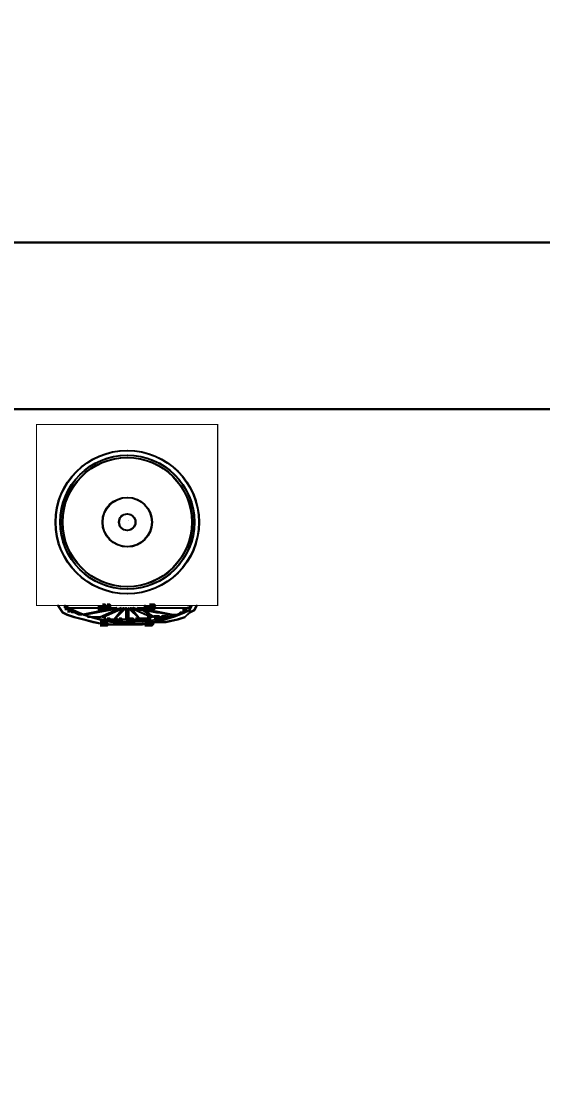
# Model space of a CAD drawing. Header units: millimetres. Extents: x -13407 to 95998, y -2719 to 109387.
# Drawn here: x 25929 to 26867, y 18319 to 20251 of the extents above; entities that cross this region are included whole.
import ezdxf
from ezdxf import colors
from ezdxf.entities.mleader import LeaderData, LeaderLine
from ezdxf.math import Vec2, Vec3

# ---------------------------------------------------------------- set-up
doc = ezdxf.new("R2010")
doc.units = ezdxf.units.MM
doc.linetypes.add('CENTER', pattern=[2, 1.25, -0.25, 0.25, -0.25])
for name, color, linetype, lineweight in [('АР_Оси', 193, 'Continuous', 9), ('АР_Отметки', 250, 'Continuous', 15), ('АР_Сущ Несущая стена', 202, 'Continuous', 30)]:
    doc.layers.add(name, color=color, linetype=linetype, lineweight=lineweight)
doc.layers.add('ТХ_обор_бытовое', color=14, linetype='Continuous')
doc.styles.add('ISOCPEUR', font='isocpeur.ttf', dxfattribs={"width": 0.7})

# ---------------------------------------------------------------- blocks, each defined once
blk = doc.blocks.new('_DotSmall')
at = {"color": 0, "linetype": 'ByBlock', "const_width": 0.5}
blk.add_lwpolyline([(-0.0625, 0, 1), (0.0625, 0, 1)], format="xyb", close=True, dxfattribs=at)
blk = doc.blocks.new('У300')
at = {"layer": 'ТХ_обор_бытовое', "transparency": 33554559}
for points in [[(-230550.5, 67413.5), (-230554.7, 67413.5), (-230554.7, 67409.3), (-230550.5, 67405.1), (-230546.2, 67409.3), (-230546.2, 67413.5)], [(-230550.5, 67413), (-230554.7, 67413), (-230554.7, 67408.8), (-230550.5, 67404.6), (-230546.3, 67408.8), (-230546.3, 67413)], [(-230546.2, 67417.8), (-230550.5, 67417.8), (-230550.5, 67413.5), (-230546.2, 67409.3), (-230542, 67413.5), (-230542, 67417.8)], [(-230546.3, 67417.3), (-230550.5, 67417.3), (-230550.5, 67413), (-230546.3, 67408.8), (-230542, 67413), (-230542, 67417.3)], [(-230575.9, 67354.3), (-230580.1, 67354.3), (-230580.1, 67350), (-230575.9, 67345.8), (-230571.6, 67350), (-230571.6, 67354.3)], [(-230575.9, 67354.3), (-230580.1, 67354.3), (-230580.1, 67350), (-230575.9, 67345.8), (-230571.6, 67350), (-230571.6, 67354.3)], [(-230575.9, 67354.3), (-230580.1, 67354.3), (-230580.1, 67350), (-230575.9, 67345.8), (-230571.6, 67350), (-230571.6, 67354.3)], [(-230575.9, 67354.3), (-230580.1, 67354.3), (-230580.1, 67350), (-230575.9, 67345.8), (-230571.6, 67350), (-230571.6, 67354.3)], [(-230575.9, 67354.3), (-230580.1, 67354.3), (-230580.1, 67350), (-230575.9, 67345.8), (-230571.6, 67350), (-230571.6, 67354.3)], [(-230575.9, 67354.3), (-230580.1, 67354.3), (-230580.1, 67350), (-230575.9, 67345.8), (-230571.6, 67350), (-230571.6, 67354.3)], [(-230575.9, 67353.8), (-230580.1, 67353.8), (-230580.1, 67349.5), (-230575.9, 67345.3), (-230571.7, 67349.5), (-230571.7, 67353.8)], [(-230575.9, 67353.8), (-230580.1, 67353.8), (-230580.1, 67349.5), (-230575.9, 67345.3), (-230571.7, 67349.5), (-230571.7, 67353.8)], [(-230575.9, 67353.8), (-230580.1, 67353.8), (-230580.1, 67349.5), (-230575.9, 67345.3), (-230571.7, 67349.5), (-230571.7, 67353.8)], [(-230575.9, 67353.8), (-230580.1, 67353.8), (-230580.1, 67349.5), (-230575.9, 67345.3), (-230571.7, 67349.5), (-230571.7, 67353.8)], [(-230575.9, 67353.8), (-230580.1, 67353.8), (-230580.1, 67349.5), (-230575.9, 67345.3), (-230571.7, 67349.5), (-230571.7, 67353.8)], [(-230575.9, 67353.8), (-230580.1, 67353.8), (-230580.1, 67349.5), (-230575.9, 67345.3), (-230571.7, 67349.5), (-230571.7, 67353.8)], [(-230575.9, 67350), (-230580.1, 67350), (-230580.1, 67345.8), (-230575.9, 67341.6), (-230571.6, 67345.8), (-230571.6, 67350)], [(-230575.9, 67350), (-230580.1, 67350), (-230580.1, 67345.8), (-230575.9, 67341.6), (-230571.6, 67345.8), (-230571.6, 67350)], [(-230575.9, 67350), (-230580.1, 67350), (-230580.1, 67345.8), (-230575.9, 67341.6), (-230571.6, 67345.8), (-230571.6, 67350)], [(-230575.9, 67350), (-230580.1, 67350), (-230580.1, 67345.8), (-230575.9, 67341.6), (-230571.6, 67345.8), (-230571.6, 67350)], [(-230575.9, 67350), (-230580.1, 67350), (-230580.1, 67345.8), (-230575.9, 67341.6), (-230571.6, 67345.8), (-230571.6, 67350)], [(-230575.9, 67350), (-230580.1, 67350), (-230580.1, 67345.8), (-230575.9, 67341.6), (-230571.6, 67345.8), (-230571.6, 67350)], [(-230575.9, 67350), (-230580.1, 67350), (-230580.1, 67345.8), (-230575.9, 67341.6), (-230571.6, 67345.8), (-230571.6, 67350)], [(-230575.9, 67350), (-230580.1, 67350), (-230580.1, 67345.8), (-230575.9, 67341.6), (-230571.6, 67345.8), (-230571.6, 67350)], [(-230575.9, 67350), (-230580.1, 67350), (-230580.1, 67345.8), (-230575.9, 67341.6), (-230571.6, 67345.8), (-230571.6, 67350)], [(-230575.9, 67350), (-230580.1, 67350), (-230580.1, 67345.8), (-230575.9, 67341.6), (-230571.6, 67345.8), (-230571.6, 67350)], [(-230575.9, 67350), (-230580.1, 67350), (-230580.1, 67345.8), (-230575.9, 67341.6), (-230571.6, 67345.8), (-230571.6, 67350)], [(-230575.9, 67350), (-230580.1, 67350), (-230580.1, 67345.8), (-230575.9, 67341.6), (-230571.6, 67345.8), (-230571.6, 67350)], [(-230575.9, 67350), (-230580.1, 67350), (-230580.1, 67345.8), (-230575.9, 67341.6), (-230571.6, 67345.8), (-230571.6, 67350)], [(-230575.9, 67349.5), (-230580.1, 67349.5), (-230580.1, 67345.3), (-230575.9, 67341.1), (-230571.7, 67345.3), (-230571.7, 67349.5)], [(-230575.9, 67349.5), (-230580.1, 67349.5), (-230580.1, 67345.3), (-230575.9, 67341.1), (-230571.7, 67345.3), (-230571.7, 67349.5)], [(-230575.9, 67349.5), (-230580.1, 67349.5), (-230580.1, 67345.3), (-230575.9, 67341.1), (-230571.7, 67345.3), (-230571.7, 67349.5)], [(-230575.9, 67349.5), (-230580.1, 67349.5), (-230580.1, 67345.3), (-230575.9, 67341.1), (-230571.7, 67345.3), (-230571.7, 67349.5)], [(-230575.9, 67349.5), (-230580.1, 67349.5), (-230580.1, 67345.3), (-230575.9, 67341.1), (-230571.7, 67345.3), (-230571.7, 67349.5)], [(-230575.9, 67349.5), (-230580.1, 67349.5), (-230580.1, 67345.3), (-230575.9, 67341.1), (-230571.7, 67345.3), (-230571.7, 67349.5)], [(-230575.9, 67349.5), (-230580.1, 67349.5), (-230580.1, 67345.3), (-230575.9, 67341.1), (-230571.7, 67345.3), (-230571.7, 67349.5)], [(-230575.9, 67349.5), (-230580.1, 67349.5), (-230580.1, 67345.3), (-230575.9, 67341.1), (-230571.7, 67345.3), (-230571.7, 67349.5)], [(-230575.9, 67349.5), (-230580.1, 67349.5), (-230580.1, 67345.3), (-230575.9, 67341.1), (-230571.7, 67345.3), (-230571.7, 67349.5)], [(-230575.9, 67349.5), (-230580.1, 67349.5), (-230580.1, 67345.3), (-230575.9, 67341.1), (-230571.7, 67345.3), (-230571.7, 67349.5)], [(-230575.9, 67349.5), (-230580.1, 67349.5), (-230580.1, 67345.3), (-230575.9, 67341.1), (-230571.7, 67345.3), (-230571.7, 67349.5)], [(-230575.9, 67349.5), (-230580.1, 67349.5), (-230580.1, 67345.3), (-230575.9, 67341.1), (-230571.7, 67345.3), (-230571.7, 67349.5)], [(-230575.9, 67349.5), (-230580.1, 67349.5), (-230580.1, 67345.3), (-230575.9, 67341.1), (-230571.7, 67345.3), (-230571.7, 67349.5)], [(-230575.9, 67345.8), (-230580.1, 67345.8), (-230580.1, 67341.6), (-230575.9, 67337.3), (-230571.6, 67341.6), (-230571.6, 67345.8)], [(-230575.9, 67345.3), (-230580.1, 67345.3), (-230580.1, 67341.1), (-230575.9, 67336.8), (-230571.7, 67341.1), (-230571.7, 67345.3)], [(-230571.6, 67354.3), (-230575.9, 67354.3), (-230575.9, 67350), (-230571.6, 67345.8), (-230567.4, 67350), (-230567.4, 67354.3)], [(-230571.6, 67354.3), (-230575.9, 67354.3), (-230575.9, 67350), (-230571.6, 67345.8), (-230567.4, 67350), (-230567.4, 67354.3)], [(-230571.6, 67354.3), (-230575.9, 67354.3), (-230575.9, 67350), (-230571.6, 67345.8), (-230567.4, 67350), (-230567.4, 67354.3)], [(-230571.6, 67354.3), (-230575.9, 67354.3), (-230575.9, 67350), (-230571.6, 67345.8), (-230567.4, 67350), (-230567.4, 67354.3)], [(-230571.6, 67354.3), (-230575.9, 67354.3), (-230575.9, 67350), (-230571.6, 67345.8), (-230567.4, 67350), (-230567.4, 67354.3)], [(-230571.7, 67353.8), (-230575.9, 67353.8), (-230575.9, 67349.5), (-230571.7, 67345.3), (-230567.4, 67349.5), (-230567.4, 67353.8)], [(-230571.7, 67353.8), (-230575.9, 67353.8), (-230575.9, 67349.5), (-230571.7, 67345.3), (-230567.4, 67349.5), (-230567.4, 67353.8)], [(-230571.7, 67353.8), (-230575.9, 67353.8), (-230575.9, 67349.5), (-230571.7, 67345.3), (-230567.4, 67349.5), (-230567.4, 67353.8)], [(-230571.7, 67353.8), (-230575.9, 67353.8), (-230575.9, 67349.5), (-230571.7, 67345.3), (-230567.4, 67349.5), (-230567.4, 67353.8)], [(-230571.7, 67353.8), (-230575.9, 67353.8), (-230575.9, 67349.5), (-230571.7, 67345.3), (-230567.4, 67349.5), (-230567.4, 67353.8)], [(-230571.6, 67350), (-230575.9, 67350), (-230575.9, 67345.8), (-230571.6, 67341.6), (-230567.4, 67345.8), (-230567.4, 67350)], [(-230571.6, 67350), (-230575.9, 67350), (-230575.9, 67345.8), (-230571.6, 67341.6), (-230567.4, 67345.8), (-230567.4, 67350)], [(-230571.6, 67350), (-230575.9, 67350), (-230575.9, 67345.8), (-230571.6, 67341.6), (-230567.4, 67345.8), (-230567.4, 67350)], [(-230571.6, 67350), (-230575.9, 67350), (-230575.9, 67345.8), (-230571.6, 67341.6), (-230567.4, 67345.8), (-230567.4, 67350)], [(-230571.6, 67350), (-230575.9, 67350), (-230575.9, 67345.8), (-230571.6, 67341.6), (-230567.4, 67345.8), (-230567.4, 67350)], [(-230571.6, 67350), (-230575.9, 67350), (-230575.9, 67345.8), (-230571.6, 67341.6), (-230567.4, 67345.8), (-230567.4, 67350)], [(-230571.6, 67350), (-230575.9, 67350), (-230575.9, 67345.8), (-230571.6, 67341.6), (-230567.4, 67345.8), (-230567.4, 67350)], [(-230571.6, 67350), (-230575.9, 67350), (-230575.9, 67345.8), (-230571.6, 67341.6), (-230567.4, 67345.8), (-230567.4, 67350)], [(-230571.7, 67349.5), (-230575.9, 67349.5), (-230575.9, 67345.3), (-230571.7, 67341.1), (-230567.4, 67345.3), (-230567.4, 67349.5)], [(-230571.7, 67349.5), (-230575.9, 67349.5), (-230575.9, 67345.3), (-230571.7, 67341.1), (-230567.4, 67345.3), (-230567.4, 67349.5)], [(-230571.7, 67349.5), (-230575.9, 67349.5), (-230575.9, 67345.3), (-230571.7, 67341.1), (-230567.4, 67345.3), (-230567.4, 67349.5)], [(-230571.7, 67349.5), (-230575.9, 67349.5), (-230575.9, 67345.3), (-230571.7, 67341.1), (-230567.4, 67345.3), (-230567.4, 67349.5)], [(-230571.7, 67349.5), (-230575.9, 67349.5), (-230575.9, 67345.3), (-230571.7, 67341.1), (-230567.4, 67345.3), (-230567.4, 67349.5)], [(-230571.7, 67349.5), (-230575.9, 67349.5), (-230575.9, 67345.3), (-230571.7, 67341.1), (-230567.4, 67345.3), (-230567.4, 67349.5)], [(-230571.7, 67349.5), (-230575.9, 67349.5), (-230575.9, 67345.3), (-230571.7, 67341.1), (-230567.4, 67345.3), (-230567.4, 67349.5)], [(-230571.7, 67349.5), (-230575.9, 67349.5), (-230575.9, 67345.3), (-230571.7, 67341.1), (-230567.4, 67345.3), (-230567.4, 67349.5)], [(-230546.2, 67358.5), (-230550.5, 67358.5), (-230550.5, 67354.3), (-230546.2, 67350), (-230542, 67354.3), (-230542, 67358.5)], [(-230546.2, 67358.5), (-230550.5, 67358.5), (-230550.5, 67354.3), (-230546.2, 67350), (-230542, 67354.3), (-230542, 67358.5)], [(-230546.3, 67358), (-230550.5, 67358), (-230550.5, 67353.8), (-230546.3, 67349.5), (-230542, 67353.8), (-230542, 67358)], [(-230546.3, 67358), (-230550.5, 67358), (-230550.5, 67353.8), (-230546.3, 67349.5), (-230542, 67353.8), (-230542, 67358)], [(-230546.2, 67354.3), (-230550.5, 67354.3), (-230550.5, 67350), (-230546.2, 67345.8), (-230542, 67350), (-230542, 67354.3)], [(-230546.2, 67354.3), (-230550.5, 67354.3), (-230550.5, 67350), (-230546.2, 67345.8), (-230542, 67350), (-230542, 67354.3)], [(-230546.2, 67354.3), (-230550.5, 67354.3), (-230550.5, 67350), (-230546.2, 67345.8), (-230542, 67350), (-230542, 67354.3)], [(-230546.3, 67353.8), (-230550.5, 67353.8), (-230550.5, 67349.5), (-230546.3, 67345.3), (-230542, 67349.5), (-230542, 67353.8)], [(-230546.3, 67353.8), (-230550.5, 67353.8), (-230550.5, 67349.5), (-230546.3, 67345.3), (-230542, 67349.5), (-230542, 67353.8)], [(-230546.3, 67353.8), (-230550.5, 67353.8), (-230550.5, 67349.5), (-230546.3, 67345.3), (-230542, 67349.5), (-230542, 67353.8)], [(-230546.2, 67350), (-230550.5, 67350), (-230550.5, 67345.8), (-230546.2, 67341.6), (-230542, 67345.8), (-230542, 67350)], [(-230546.3, 67349.5), (-230550.5, 67349.5), (-230550.5, 67345.3), (-230546.3, 67341.1), (-230542, 67345.3), (-230542, 67349.5)], [(-230546.2, 67345.8), (-230550.5, 67345.8), (-230550.5, 67341.6), (-230546.2, 67337.3), (-230542, 67341.6), (-230542, 67345.8)], [(-230546.2, 67345.8), (-230550.5, 67345.8), (-230550.5, 67341.6), (-230546.2, 67337.3), (-230542, 67341.6), (-230542, 67345.8)], [(-230546.2, 67345.8), (-230550.5, 67345.8), (-230550.5, 67341.6), (-230546.2, 67337.3), (-230542, 67341.6), (-230542, 67345.8)], [(-230546.2, 67345.8), (-230550.5, 67345.8), (-230550.5, 67341.6), (-230546.2, 67337.3), (-230542, 67341.6), (-230542, 67345.8)], [(-230546.3, 67345.3), (-230550.5, 67345.3), (-230550.5, 67341.1), (-230546.3, 67336.8), (-230542, 67341.1), (-230542, 67345.3)], [(-230546.3, 67345.3), (-230550.5, 67345.3), (-230550.5, 67341.1), (-230546.3, 67336.8), (-230542, 67341.1), (-230542, 67345.3)], [(-230546.3, 67345.3), (-230550.5, 67345.3), (-230550.5, 67341.1), (-230546.3, 67336.8), (-230542, 67341.1), (-230542, 67345.3)], [(-230546.3, 67345.3), (-230550.5, 67345.3), (-230550.5, 67341.1), (-230546.3, 67336.8), (-230542, 67341.1), (-230542, 67345.3)], [(-230542, 67349.5), (-230546.3, 67349.5), (-230546.3, 67345.3), (-230542, 67341.1), (-230537.8, 67345.3), (-230537.8, 67349.5)], [(-230542, 67350), (-230546.2, 67350), (-230546.2, 67345.8), (-230542, 67341.6), (-230537.8, 67345.8), (-230537.8, 67350)], [(-230567.4, 67341.1), (-230571.7, 67341.1), (-230571.7, 67336.8), (-230567.4, 67332.6), (-230563.2, 67336.8), (-230563.2, 67341.1)], [(-230567.4, 67328.4), (-230571.7, 67328.4), (-230571.7, 67324.1), (-230567.4, 67319.9), (-230563.2, 67324.1), (-230563.2, 67328.4)], [(-230567.4, 67341.6), (-230571.6, 67341.6), (-230571.6, 67337.3), (-230567.4, 67333.1), (-230563.2, 67337.3), (-230563.2, 67341.6)], [(-230567.4, 67328.9), (-230571.6, 67328.9), (-230571.6, 67324.6), (-230567.4, 67320.4), (-230563.2, 67324.6), (-230563.2, 67328.9)], [(-230542, 67341.1), (-230546.3, 67341.1), (-230546.3, 67336.8), (-230542, 67332.6), (-230537.8, 67336.8), (-230537.8, 67341.1)], [(-230542, 67341.1), (-230546.3, 67341.1), (-230546.3, 67336.8), (-230542, 67332.6), (-230537.8, 67336.8), (-230537.8, 67341.1)], [(-230542, 67341.6), (-230546.2, 67341.6), (-230546.2, 67337.3), (-230542, 67333.1), (-230537.8, 67337.3), (-230537.8, 67341.6)], [(-230542, 67341.6), (-230546.2, 67341.6), (-230546.2, 67337.3), (-230542, 67333.1), (-230537.8, 67337.3), (-230537.8, 67341.6)], [(-230567.4, 67319.9), (-230571.7, 67319.9), (-230571.7, 67315.7), (-230567.4, 67311.4), (-230563.2, 67315.7), (-230563.2, 67319.9)], [(-230567.4, 67307.2), (-230571.7, 67307.2), (-230571.7, 67303), (-230567.4, 67298.7), (-230563.2, 67303), (-230563.2, 67307.2)], [(-230567.4, 67320.4), (-230571.6, 67320.4), (-230571.6, 67316.2), (-230567.4, 67311.9), (-230563.2, 67316.2), (-230563.2, 67320.4)], [(-230567.4, 67307.7), (-230571.6, 67307.7), (-230571.6, 67303.5), (-230567.4, 67299.2), (-230563.2, 67303.5), (-230563.2, 67307.7)], [(-230567.4, 67303), (-230571.7, 67303), (-230571.7, 67298.7), (-230567.4, 67294.5), (-230563.2, 67298.7), (-230563.2, 67303)], [(-230567.4, 67303), (-230571.7, 67303), (-230571.7, 67298.7), (-230567.4, 67294.5), (-230563.2, 67298.7), (-230563.2, 67303)], [(-230567.4, 67298.7), (-230571.7, 67298.7), (-230571.7, 67294.5), (-230567.4, 67290.3), (-230563.2, 67294.5), (-230563.2, 67298.7)], [(-230567.4, 67298.7), (-230571.7, 67298.7), (-230571.7, 67294.5), (-230567.4, 67290.3), (-230563.2, 67294.5), (-230563.2, 67298.7)], [(-230567.4, 67298.7), (-230571.7, 67298.7), (-230571.7, 67294.5), (-230567.4, 67290.3), (-230563.2, 67294.5), (-230563.2, 67298.7)], [(-230567.4, 67298.7), (-230571.7, 67298.7), (-230571.7, 67294.5), (-230567.4, 67290.3), (-230563.2, 67294.5), (-230563.2, 67298.7)], [(-230567.4, 67290.3), (-230571.7, 67290.3), (-230571.7, 67286), (-230567.4, 67281.8), (-230563.2, 67286), (-230563.2, 67290.3)], [(-230567.4, 67303.5), (-230571.6, 67303.5), (-230571.6, 67299.2), (-230567.4, 67295), (-230563.2, 67299.2), (-230563.2, 67303.5)], [(-230567.4, 67303.5), (-230571.6, 67303.5), (-230571.6, 67299.2), (-230567.4, 67295), (-230563.2, 67299.2), (-230563.2, 67303.5)], [(-230567.4, 67299.2), (-230571.6, 67299.2), (-230571.6, 67295), (-230567.4, 67290.8), (-230563.2, 67295), (-230563.2, 67299.2)], [(-230567.4, 67299.2), (-230571.6, 67299.2), (-230571.6, 67295), (-230567.4, 67290.8), (-230563.2, 67295), (-230563.2, 67299.2)], [(-230567.4, 67299.2), (-230571.6, 67299.2), (-230571.6, 67295), (-230567.4, 67290.8), (-230563.2, 67295), (-230563.2, 67299.2)], [(-230567.4, 67299.2), (-230571.6, 67299.2), (-230571.6, 67295), (-230567.4, 67290.8), (-230563.2, 67295), (-230563.2, 67299.2)], [(-230567.4, 67290.8), (-230571.6, 67290.8), (-230571.6, 67286.5), (-230567.4, 67282.3), (-230563.2, 67286.5), (-230563.2, 67290.8)], [(-230575.9, 67273.8), (-230580.1, 67273.8), (-230580.1, 67269.6), (-230575.9, 67265.4), (-230571.6, 67269.6), (-230571.6, 67273.8)], [(-230575.9, 67273.8), (-230580.1, 67273.8), (-230580.1, 67269.6), (-230575.9, 67265.4), (-230571.6, 67269.6), (-230571.6, 67273.8)], [(-230575.9, 67273.3), (-230580.1, 67273.3), (-230580.1, 67269.1), (-230575.9, 67264.9), (-230571.7, 67269.1), (-230571.7, 67273.3)], [(-230575.9, 67273.3), (-230580.1, 67273.3), (-230580.1, 67269.1), (-230575.9, 67264.9), (-230571.7, 67269.1), (-230571.7, 67273.3)], [(-230575.9, 67269.6), (-230580.1, 67269.6), (-230580.1, 67265.4), (-230575.9, 67261.1), (-230571.6, 67265.4), (-230571.6, 67269.6)], [(-230575.9, 67269.6), (-230580.1, 67269.6), (-230580.1, 67265.4), (-230575.9, 67261.1), (-230571.6, 67265.4), (-230571.6, 67269.6)], [(-230575.9, 67269.6), (-230580.1, 67269.6), (-230580.1, 67265.4), (-230575.9, 67261.1), (-230571.6, 67265.4), (-230571.6, 67269.6)], [(-230575.9, 67269.6), (-230580.1, 67269.6), (-230580.1, 67265.4), (-230575.9, 67261.1), (-230571.6, 67265.4), (-230571.6, 67269.6)], [(-230575.9, 67269.6), (-230580.1, 67269.6), (-230580.1, 67265.4), (-230575.9, 67261.1), (-230571.6, 67265.4), (-230571.6, 67269.6)], [(-230575.9, 67269.6), (-230580.1, 67269.6), (-230580.1, 67265.4), (-230575.9, 67261.1), (-230571.6, 67265.4), (-230571.6, 67269.6)], [(-230575.9, 67269.6), (-230580.1, 67269.6), (-230580.1, 67265.4), (-230575.9, 67261.1), (-230571.6, 67265.4), (-230571.6, 67269.6)], [(-230575.9, 67269.6), (-230580.1, 67269.6), (-230580.1, 67265.4), (-230575.9, 67261.1), (-230571.6, 67265.4), (-230571.6, 67269.6)], [(-230575.9, 67269.6), (-230580.1, 67269.6), (-230580.1, 67265.4), (-230575.9, 67261.1), (-230571.6, 67265.4), (-230571.6, 67269.6)], [(-230575.9, 67269.1), (-230580.1, 67269.1), (-230580.1, 67264.9), (-230575.9, 67260.6), (-230571.7, 67264.9), (-230571.7, 67269.1)], [(-230575.9, 67269.1), (-230580.1, 67269.1), (-230580.1, 67264.9), (-230575.9, 67260.6), (-230571.7, 67264.9), (-230571.7, 67269.1)], [(-230575.9, 67269.1), (-230580.1, 67269.1), (-230580.1, 67264.9), (-230575.9, 67260.6), (-230571.7, 67264.9), (-230571.7, 67269.1)], [(-230575.9, 67269.1), (-230580.1, 67269.1), (-230580.1, 67264.9), (-230575.9, 67260.6), (-230571.7, 67264.9), (-230571.7, 67269.1)], [(-230575.9, 67269.1), (-230580.1, 67269.1), (-230580.1, 67264.9), (-230575.9, 67260.6), (-230571.7, 67264.9), (-230571.7, 67269.1)], [(-230575.9, 67269.1), (-230580.1, 67269.1), (-230580.1, 67264.9), (-230575.9, 67260.6), (-230571.7, 67264.9), (-230571.7, 67269.1)], [(-230575.9, 67269.1), (-230580.1, 67269.1), (-230580.1, 67264.9), (-230575.9, 67260.6), (-230571.7, 67264.9), (-230571.7, 67269.1)], [(-230575.9, 67269.1), (-230580.1, 67269.1), (-230580.1, 67264.9), (-230575.9, 67260.6), (-230571.7, 67264.9), (-230571.7, 67269.1)], [(-230575.9, 67269.1), (-230580.1, 67269.1), (-230580.1, 67264.9), (-230575.9, 67260.6), (-230571.7, 67264.9), (-230571.7, 67269.1)], [(-230571.6, 67269.6), (-230575.9, 67269.6), (-230575.9, 67265.4), (-230571.6, 67261.1), (-230567.4, 67265.4), (-230567.4, 67269.6)], [(-230571.6, 67269.6), (-230575.9, 67269.6), (-230575.9, 67265.4), (-230571.6, 67261.1), (-230567.4, 67265.4), (-230567.4, 67269.6)], [(-230571.6, 67269.6), (-230575.9, 67269.6), (-230575.9, 67265.4), (-230571.6, 67261.1), (-230567.4, 67265.4), (-230567.4, 67269.6)], [(-230571.6, 67269.6), (-230575.9, 67269.6), (-230575.9, 67265.4), (-230571.6, 67261.1), (-230567.4, 67265.4), (-230567.4, 67269.6)], [(-230571.6, 67269.6), (-230575.9, 67269.6), (-230575.9, 67265.4), (-230571.6, 67261.1), (-230567.4, 67265.4), (-230567.4, 67269.6)], [(-230571.6, 67269.6), (-230575.9, 67269.6), (-230575.9, 67265.4), (-230571.6, 67261.1), (-230567.4, 67265.4), (-230567.4, 67269.6)], [(-230571.6, 67269.6), (-230575.9, 67269.6), (-230575.9, 67265.4), (-230571.6, 67261.1), (-230567.4, 67265.4), (-230567.4, 67269.6)], [(-230571.6, 67269.6), (-230575.9, 67269.6), (-230575.9, 67265.4), (-230571.6, 67261.1), (-230567.4, 67265.4), (-230567.4, 67269.6)], [(-230571.6, 67269.6), (-230575.9, 67269.6), (-230575.9, 67265.4), (-230571.6, 67261.1), (-230567.4, 67265.4), (-230567.4, 67269.6)], [(-230571.7, 67269.1), (-230575.9, 67269.1), (-230575.9, 67264.9), (-230571.7, 67260.6), (-230567.4, 67264.9), (-230567.4, 67269.1)], [(-230571.7, 67269.1), (-230575.9, 67269.1), (-230575.9, 67264.9), (-230571.7, 67260.6), (-230567.4, 67264.9), (-230567.4, 67269.1)], [(-230571.7, 67269.1), (-230575.9, 67269.1), (-230575.9, 67264.9), (-230571.7, 67260.6), (-230567.4, 67264.9), (-230567.4, 67269.1)], [(-230571.7, 67269.1), (-230575.9, 67269.1), (-230575.9, 67264.9), (-230571.7, 67260.6), (-230567.4, 67264.9), (-230567.4, 67269.1)], [(-230571.7, 67269.1), (-230575.9, 67269.1), (-230575.9, 67264.9), (-230571.7, 67260.6), (-230567.4, 67264.9), (-230567.4, 67269.1)], [(-230571.7, 67269.1), (-230575.9, 67269.1), (-230575.9, 67264.9), (-230571.7, 67260.6), (-230567.4, 67264.9), (-230567.4, 67269.1)], [(-230571.7, 67269.1), (-230575.9, 67269.1), (-230575.9, 67264.9), (-230571.7, 67260.6), (-230567.4, 67264.9), (-230567.4, 67269.1)], [(-230571.7, 67269.1), (-230575.9, 67269.1), (-230575.9, 67264.9), (-230571.7, 67260.6), (-230567.4, 67264.9), (-230567.4, 67269.1)], [(-230571.7, 67269.1), (-230575.9, 67269.1), (-230575.9, 67264.9), (-230571.7, 67260.6), (-230567.4, 67264.9), (-230567.4, 67269.1)], [(-230567.4, 67281.8), (-230571.7, 67281.8), (-230571.7, 67277.6), (-230567.4, 67273.3), (-230563.2, 67277.6), (-230563.2, 67281.8)], [(-230567.4, 67281.8), (-230571.7, 67281.8), (-230571.7, 67277.6), (-230567.4, 67273.3), (-230563.2, 67277.6), (-230563.2, 67281.8)], [(-230567.4, 67277.6), (-230571.7, 67277.6), (-230571.7, 67273.3), (-230567.4, 67269.1), (-230563.2, 67273.3), (-230563.2, 67277.6)], [(-230567.4, 67273.3), (-230571.7, 67273.3), (-230571.7, 67269.1), (-230567.4, 67264.9), (-230563.2, 67269.1), (-230563.2, 67273.3)], [(-230567.4, 67282.3), (-230571.6, 67282.3), (-230571.6, 67278.1), (-230567.4, 67273.8), (-230563.2, 67278.1), (-230563.2, 67282.3)], [(-230567.4, 67282.3), (-230571.6, 67282.3), (-230571.6, 67278.1), (-230567.4, 67273.8), (-230563.2, 67278.1), (-230563.2, 67282.3)], [(-230567.4, 67278.1), (-230571.6, 67278.1), (-230571.6, 67273.8), (-230567.4, 67269.6), (-230563.2, 67273.8), (-230563.2, 67278.1)], [(-230567.4, 67273.8), (-230571.6, 67273.8), (-230571.6, 67269.6), (-230567.4, 67265.4), (-230563.2, 67269.6), (-230563.2, 67273.8)], [(-230563.2, 67269.6), (-230567.4, 67269.6), (-230567.4, 67265.4), (-230563.2, 67261.1), (-230558.9, 67265.4), (-230558.9, 67269.6)], [(-230563.2, 67269.1), (-230567.4, 67269.1), (-230567.4, 67264.9), (-230563.2, 67260.6), (-230559, 67264.9), (-230559, 67269.1)], [(-230550.5, 67269.6), (-230554.7, 67269.6), (-230554.7, 67265.4), (-230550.5, 67261.1), (-230546.2, 67265.4), (-230546.2, 67269.6)], [(-230550.5, 67269.6), (-230554.7, 67269.6), (-230554.7, 67265.4), (-230550.5, 67261.1), (-230546.2, 67265.4), (-230546.2, 67269.6)], [(-230550.5, 67269.1), (-230554.7, 67269.1), (-230554.7, 67264.9), (-230550.5, 67260.6), (-230546.3, 67264.9), (-230546.3, 67269.1)], [(-230550.5, 67269.1), (-230554.7, 67269.1), (-230554.7, 67264.9), (-230550.5, 67260.6), (-230546.3, 67264.9), (-230546.3, 67269.1)], [(-230546.2, 67273.8), (-230550.5, 67273.8), (-230550.5, 67269.6), (-230546.2, 67265.4), (-230542, 67269.6), (-230542, 67273.8)], [(-230546.2, 67273.8), (-230550.5, 67273.8), (-230550.5, 67269.6), (-230546.2, 67265.4), (-230542, 67269.6), (-230542, 67273.8)], [(-230546.2, 67273.8), (-230550.5, 67273.8), (-230550.5, 67269.6), (-230546.2, 67265.4), (-230542, 67269.6), (-230542, 67273.8)], [(-230546.2, 67273.8), (-230550.5, 67273.8), (-230550.5, 67269.6), (-230546.2, 67265.4), (-230542, 67269.6), (-230542, 67273.8)], [(-230546.3, 67273.3), (-230550.5, 67273.3), (-230550.5, 67269.1), (-230546.3, 67264.9), (-230542, 67269.1), (-230542, 67273.3)], [(-230546.3, 67273.3), (-230550.5, 67273.3), (-230550.5, 67269.1), (-230546.3, 67264.9), (-230542, 67269.1), (-230542, 67273.3)], [(-230546.3, 67273.3), (-230550.5, 67273.3), (-230550.5, 67269.1), (-230546.3, 67264.9), (-230542, 67269.1), (-230542, 67273.3)], [(-230546.3, 67273.3), (-230550.5, 67273.3), (-230550.5, 67269.1), (-230546.3, 67264.9), (-230542, 67269.1), (-230542, 67273.3)], [(-230546.2, 67269.6), (-230550.5, 67269.6), (-230550.5, 67265.4), (-230546.2, 67261.1), (-230542, 67265.4), (-230542, 67269.6)], [(-230546.2, 67269.6), (-230550.5, 67269.6), (-230550.5, 67265.4), (-230546.2, 67261.1), (-230542, 67265.4), (-230542, 67269.6)], [(-230546.3, 67269.1), (-230550.5, 67269.1), (-230550.5, 67264.9), (-230546.3, 67260.6), (-230542, 67264.9), (-230542, 67269.1)], [(-230546.3, 67269.1), (-230550.5, 67269.1), (-230550.5, 67264.9), (-230546.3, 67260.6), (-230542, 67264.9), (-230542, 67269.1)], [(-230575.9, 67265.4), (-230580.1, 67265.4), (-230580.1, 67261.1), (-230575.9, 67256.9), (-230571.6, 67261.1), (-230571.6, 67265.4)], [(-230575.9, 67265.4), (-230580.1, 67265.4), (-230580.1, 67261.1), (-230575.9, 67256.9), (-230571.6, 67261.1), (-230571.6, 67265.4)], [(-230575.9, 67265.4), (-230580.1, 67265.4), (-230580.1, 67261.1), (-230575.9, 67256.9), (-230571.6, 67261.1), (-230571.6, 67265.4)], [(-230575.9, 67265.4), (-230580.1, 67265.4), (-230580.1, 67261.1), (-230575.9, 67256.9), (-230571.6, 67261.1), (-230571.6, 67265.4)], [(-230575.9, 67265.4), (-230580.1, 67265.4), (-230580.1, 67261.1), (-230575.9, 67256.9), (-230571.6, 67261.1), (-230571.6, 67265.4)], [(-230575.9, 67264.9), (-230580.1, 67264.9), (-230580.1, 67260.6), (-230575.9, 67256.4), (-230571.7, 67260.6), (-230571.7, 67264.9)], [(-230575.9, 67264.9), (-230580.1, 67264.9), (-230580.1, 67260.6), (-230575.9, 67256.4), (-230571.7, 67260.6), (-230571.7, 67264.9)], [(-230575.9, 67264.9), (-230580.1, 67264.9), (-230580.1, 67260.6), (-230575.9, 67256.4), (-230571.7, 67260.6), (-230571.7, 67264.9)], [(-230575.9, 67264.9), (-230580.1, 67264.9), (-230580.1, 67260.6), (-230575.9, 67256.4), (-230571.7, 67260.6), (-230571.7, 67264.9)], [(-230575.9, 67264.9), (-230580.1, 67264.9), (-230580.1, 67260.6), (-230575.9, 67256.4), (-230571.7, 67260.6), (-230571.7, 67264.9)], [(-230571.6, 67265.4), (-230575.9, 67265.4), (-230575.9, 67261.1), (-230571.6, 67256.9), (-230567.4, 67261.1), (-230567.4, 67265.4)], [(-230571.6, 67265.4), (-230575.9, 67265.4), (-230575.9, 67261.1), (-230571.6, 67256.9), (-230567.4, 67261.1), (-230567.4, 67265.4)], [(-230571.6, 67265.4), (-230575.9, 67265.4), (-230575.9, 67261.1), (-230571.6, 67256.9), (-230567.4, 67261.1), (-230567.4, 67265.4)], [(-230571.7, 67264.9), (-230575.9, 67264.9), (-230575.9, 67260.6), (-230571.7, 67256.4), (-230567.4, 67260.6), (-230567.4, 67264.9)], [(-230571.7, 67264.9), (-230575.9, 67264.9), (-230575.9, 67260.6), (-230571.7, 67256.4), (-230567.4, 67260.6), (-230567.4, 67264.9)], [(-230571.7, 67264.9), (-230575.9, 67264.9), (-230575.9, 67260.6), (-230571.7, 67256.4), (-230567.4, 67260.6), (-230567.4, 67264.9)], [(-230563.2, 67256.9), (-230567.4, 67256.9), (-230567.4, 67252.7), (-230563.2, 67248.4), (-230558.9, 67252.7), (-230558.9, 67256.9)], [(-230563.2, 67256.4), (-230567.4, 67256.4), (-230567.4, 67252.2), (-230563.2, 67247.9), (-230559, 67252.2), (-230559, 67256.4)], [(-230563.2, 67252.7), (-230567.4, 67252.7), (-230567.4, 67248.4), (-230563.2, 67244.2), (-230558.9, 67248.4), (-230558.9, 67252.7)], [(-230563.2, 67252.2), (-230567.4, 67252.2), (-230567.4, 67247.9), (-230563.2, 67243.7), (-230559, 67247.9), (-230559, 67252.2)], [(-230546.2, 67265.4), (-230550.5, 67265.4), (-230550.5, 67261.1), (-230546.2, 67256.9), (-230542, 67261.1), (-230542, 67265.4)], [(-230546.2, 67265.4), (-230550.5, 67265.4), (-230550.5, 67261.1), (-230546.2, 67256.9), (-230542, 67261.1), (-230542, 67265.4)], [(-230546.3, 67264.9), (-230550.5, 67264.9), (-230550.5, 67260.6), (-230546.3, 67256.4), (-230542, 67260.6), (-230542, 67264.9)], [(-230546.3, 67264.9), (-230550.5, 67264.9), (-230550.5, 67260.6), (-230546.3, 67256.4), (-230542, 67260.6), (-230542, 67264.9)], [(-230546.2, 67261.1), (-230550.5, 67261.1), (-230550.5, 67256.9), (-230546.2, 67252.7), (-230542, 67256.9), (-230542, 67261.1)], [(-230546.2, 67261.1), (-230550.5, 67261.1), (-230550.5, 67256.9), (-230546.2, 67252.7), (-230542, 67256.9), (-230542, 67261.1)], [(-230546.3, 67260.6), (-230550.5, 67260.6), (-230550.5, 67256.4), (-230546.3, 67252.2), (-230542, 67256.4), (-230542, 67260.6)], [(-230546.3, 67260.6), (-230550.5, 67260.6), (-230550.5, 67256.4), (-230546.3, 67252.2), (-230542, 67256.4), (-230542, 67260.6)], [(-230542, 67264.9), (-230546.3, 67264.9), (-230546.3, 67260.6), (-230542, 67256.4), (-230537.8, 67260.6), (-230537.8, 67264.9)], [(-230542, 67260.6), (-230546.3, 67260.6), (-230546.3, 67256.4), (-230542, 67252.2), (-230537.8, 67256.4), (-230537.8, 67260.6)], [(-230542, 67260.6), (-230546.3, 67260.6), (-230546.3, 67256.4), (-230542, 67252.2), (-230537.8, 67256.4), (-230537.8, 67260.6)], [(-230542, 67265.4), (-230546.2, 67265.4), (-230546.2, 67261.1), (-230542, 67256.9), (-230537.8, 67261.1), (-230537.8, 67265.4)], [(-230542, 67261.1), (-230546.2, 67261.1), (-230546.2, 67256.9), (-230542, 67252.7), (-230537.8, 67256.9), (-230537.8, 67261.1)], [(-230542, 67261.1), (-230546.2, 67261.1), (-230546.2, 67256.9), (-230542, 67252.7), (-230537.8, 67256.9), (-230537.8, 67261.1)], [(-230563.2, 67244.2), (-230567.4, 67244.2), (-230567.4, 67240), (-230563.2, 67235.7), (-230558.9, 67240), (-230558.9, 67244.2)], [(-230563.2, 67243.7), (-230567.4, 67243.7), (-230567.4, 67239.5), (-230563.2, 67235.2), (-230559, 67239.5), (-230559, 67243.7)], [(-230563.2, 67240), (-230567.4, 67240), (-230567.4, 67235.7), (-230563.2, 67231.5), (-230558.9, 67235.7), (-230558.9, 67240)], [(-230563.2, 67239.5), (-230567.4, 67239.5), (-230567.4, 67235.2), (-230563.2, 67231), (-230559, 67235.2), (-230559, 67239.5)], [(-230550.5, 67206.1), (-230554.7, 67206.1), (-230554.7, 67201.9), (-230550.5, 67197.6), (-230546.2, 67201.9), (-230546.2, 67206.1)], [(-230550.5, 67205.6), (-230554.7, 67205.6), (-230554.7, 67201.4), (-230550.5, 67197.1), (-230546.3, 67201.4), (-230546.3, 67205.6)]]:
    blk.add_hatch(color=256, dxfattribs=at).paths.add_polyline_path(points)
at = {"layer": 'ТХ_обор_бытовое', "const_width": 2}
blk.add_lwpolyline([(-230216, 67468.6), (-230216, 67142.6), (-230542, 67142.6), (-230542, 67468.6)], close=True, dxfattribs=at)
at = {"layer": 'ТХ_обор_бытовое'}
for points in [[(-230550.5, 67184.9), (-230554.7, 67193.4), (-230563.2, 67201.9), (-230567.4, 67214.6), (-230571.6, 67235.7), (-230571.6, 67252.7), (-230575.9, 67278.1), (-230575.9, 67299.2), (-230575.9, 67324.6), (-230575.9, 67345.8), (-230571.6, 67367), (-230567.4, 67383.9), (-230563.2, 67400.8), (-230558.9, 67413.5), (-230554.7, 67422), (-230542, 67430.5), (-230554.7, 67422), (-230558.9, 67413.5), (-230563.2, 67400.8), (-230567.4, 67383.9), (-230571.6, 67367), (-230575.9, 67345.8), (-230575.9, 67324.6), (-230575.9, 67299.2), (-230575.9, 67278.1), (-230571.6, 67252.7), (-230571.6, 67235.7), (-230567.4, 67214.6), (-230563.2, 67201.9), (-230554.7, 67193.4), (-230550.5, 67184.9), (-230542, 67180.7), (-230550.5, 67184.9), (-230554.7, 67193.4), (-230563.2, 67201.9), (-230567.4, 67214.6), (-230571.6, 67235.7), (-230571.6, 67252.7), (-230575.9, 67278.1), (-230575.9, 67299.2), (-230575.9, 67324.6), (-230575.9, 67345.8), (-230571.6, 67367), (-230567.4, 67383.9), (-230563.2, 67400.8), (-230558.9, 67413.5), (-230554.7, 67422), (-230542, 67430.5)], [(-230571.6, 67367), (-230575.9, 67345.8), (-230575.9, 67324.6), (-230575.9, 67299.2), (-230575.9, 67278.1)], [(-230575.9, 67350), (-230575.9, 67345.8), (-230575.9, 67350), (-230571.6, 67350), (-230571.6, 67345.8), (-230575.9, 67345.8)], [(-230542, 67354.3), (-230546.2, 67354.3), (-230546.2, 67350), (-230550.5, 67350), (-230550.5, 67345.8), (-230546.2, 67345.8), (-230546.2, 67341.6), (-230542, 67337.3), (-230546.2, 67341.6), (-230546.2, 67345.8), (-230550.5, 67345.8), (-230550.5, 67350), (-230546.2, 67350), (-230546.2, 67354.3)], [(-230542, 67350), (-230546.2, 67350), (-230546.2, 67345.8), (-230542, 67345.8)], [(-230567.4, 67278.1), (-230571.6, 67299.2)], [(-230389.6, 67303.5), (-230389.6, 67303.5)], [(-230542, 67265.4), (-230546.2, 67265.4), (-230546.2, 67261.1), (-230542, 67261.1)], [(-230542, 67193.4), (-230546.2, 67193.4), (-230550.5, 67193.4), (-230542, 67189.2)], [(-230542, 67180.7), (-230550.5, 67184.9), (-230542, 67180.7)]]:
    blk.add_lwpolyline(points, dxfattribs=at)
at = {"layer": 'ТХ_обор_бытовое', "elevation": -0.6}
for points in [[(-230550.5, 67184.4), (-230554.7, 67192.9), (-230563.2, 67201.4), (-230567.4, 67214.1), (-230571.7, 67235.2), (-230571.7, 67252.2), (-230575.9, 67277.6), (-230575.9, 67298.7), (-230575.9, 67324.1), (-230575.9, 67345.3), (-230571.7, 67366.5), (-230567.4, 67383.4), (-230563.2, 67400.3), (-230559, 67413), (-230554.7, 67421.5), (-230542, 67430), (-230554.7, 67421.5), (-230559, 67413), (-230563.2, 67400.3), (-230567.4, 67383.4), (-230571.7, 67366.5), (-230575.9, 67345.3), (-230575.9, 67324.1), (-230575.9, 67298.7), (-230575.9, 67277.6), (-230571.7, 67252.2), (-230571.7, 67235.2), (-230567.4, 67214.1), (-230563.2, 67201.4), (-230554.7, 67192.9), (-230550.5, 67184.4), (-230542, 67180.2), (-230550.5, 67184.4), (-230554.7, 67192.9), (-230563.2, 67201.4), (-230567.4, 67214.1), (-230571.7, 67235.2), (-230571.7, 67252.2), (-230575.9, 67277.6), (-230575.9, 67298.7), (-230575.9, 67324.1), (-230575.9, 67345.3), (-230571.7, 67366.5), (-230567.4, 67383.4), (-230563.2, 67400.3), (-230559, 67413), (-230554.7, 67421.5), (-230542, 67430)], [(-230571.7, 67366.5), (-230575.9, 67345.3), (-230575.9, 67324.1), (-230575.9, 67298.7), (-230575.9, 67277.6)], [(-230575.9, 67349.5), (-230575.9, 67345.3), (-230575.9, 67349.5), (-230571.7, 67349.5), (-230571.7, 67345.3), (-230575.9, 67345.3)], [(-230542, 67353.8), (-230546.3, 67353.8), (-230546.3, 67349.5), (-230550.5, 67349.5), (-230550.5, 67345.3), (-230546.3, 67345.3), (-230546.3, 67341.1), (-230542, 67336.8), (-230546.3, 67341.1), (-230546.3, 67345.3), (-230550.5, 67345.3), (-230550.5, 67349.5), (-230546.3, 67349.5), (-230546.3, 67353.8)], [(-230542, 67349.5), (-230546.3, 67349.5), (-230546.3, 67345.3), (-230542, 67345.3)], [(-230567.4, 67277.6), (-230571.7, 67298.7)], [(-230389.6, 67303), (-230389.6, 67303)], [(-230542, 67264.9), (-230546.3, 67264.9), (-230546.3, 67260.6), (-230542, 67260.6)], [(-230542, 67192.9), (-230546.3, 67192.9), (-230550.5, 67192.9), (-230542, 67188.7)], [(-230542, 67180.2), (-230550.5, 67184.4), (-230542, 67180.2)]]:
    blk.add_lwpolyline(points, dxfattribs=at)
at = {"layer": 'ТХ_обор_бытовое'}
blk.add_lwpolyline([(-230546.2, 67417.8), (-230542, 67417.8, 0.248454), (-230550.5, 67193.4, -0.207133)], format="xyb", close=True, dxfattribs=at)
at = {"layer": 'ТХ_обор_бытовое', "elevation": -0.6}
blk.add_lwpolyline([(-230546.3, 67417.3), (-230542, 67417.3, 0.248454), (-230550.5, 67192.9, -0.207133)], format="xyb", close=True, dxfattribs=at)
for points in [[(-230546.3, 67324.1), (-230559, 67387.6), (-230559, 67391.9), (-230554.7, 67400.3), (-230554.7, 67404.6), (-230550.5, 67408.8), (-230546.3, 67413)], [(-230546.3, 67315.7), (-230563.2, 67353.8), (-230563.2, 67358), (-230563.2, 67362.2), (-230563.2, 67366.5), (-230563.2, 67370.7), (-230563.2, 67374.9), (-230559, 67379.2), (-230559, 67383.4)], [(-230567.4, 67328.4), (-230567.4, 67332.6), (-230567.4, 67336.8), (-230567.4, 67341.1), (-230567.4, 67345.3), (-230563.2, 67345.3), (-230563.2, 67349.5), (-230546.3, 67311.4)], [(-230567.4, 67307.2), (-230567.4, 67311.4), (-230567.4, 67315.7), (-230567.4, 67319.9), (-230567.4, 67324.1), (-230567.4, 67328.4), (-230546.3, 67307.2)], [(-230546.3, 67303), (-230567.4, 67303), (-230567.4, 67298.7), (-230567.4, 67294.5), (-230567.4, 67290.3), (-230567.4, 67286), (-230567.4, 67281.8)], [(-230567.4, 67269.1), (-230567.4, 67273.3), (-230567.4, 67277.6), (-230567.4, 67281.8), (-230546.3, 67298.7), (-230563.2, 67260.6), (-230563.2, 67264.9), (-230567.4, 67264.9)], [(-230563.2, 67256.4), (-230550.5, 67277.6), (-230550.5, 67281.8), (-230546.3, 67294.5), (-230554.7, 67252.2), (-230554.7, 67247.9), (-230559, 67226.8), (-230559, 67231), (-230563.2, 67235.2), (-230563.2, 67239.5), (-230563.2, 67243.7), (-230563.2, 67247.9), (-230563.2, 67252.2)], [(-230571.7, 67264.9), (-230571.7, 67269.1), (-230575.9, 67269.1), (-230575.9, 67264.9), (-230575.9, 67260.6), (-230571.7, 67260.6)], [(-230546.3, 67192.9), (-230546.3, 67197.1), (-230550.5, 67201.4), (-230554.7, 67205.6), (-230554.7, 67209.8), (-230559, 67214.1), (-230559, 67218.3), (-230559, 67222.5), (-230546.3, 67286)], [(-230542, 67256.4), (-230546.3, 67256.4), (-230546.3, 67260.6), (-230550.5, 67264.9), (-230546.3, 67269.1), (-230546.3, 67273.3), (-230542, 67273.3), (-230546.3, 67273.3), (-230546.3, 67269.1), (-230550.5, 67264.9), (-230546.3, 67260.6), (-230546.3, 67256.4)]]:
    blk.add_lwpolyline(points, close=True, dxfattribs=at)
at = {"layer": 'ТХ_обор_бытовое'}
for points in [[(-230546.2, 67324.6), (-230558.9, 67388.1), (-230558.9, 67392.4), (-230554.7, 67400.8), (-230554.7, 67405.1), (-230550.5, 67409.3), (-230546.2, 67413.5)], [(-230546.2, 67316.2), (-230563.2, 67354.3), (-230563.2, 67358.5), (-230563.2, 67362.7), (-230563.2, 67367), (-230563.2, 67371.2), (-230563.2, 67375.4), (-230558.9, 67379.7), (-230558.9, 67383.9)], [(-230567.4, 67328.9), (-230567.4, 67333.1), (-230567.4, 67337.3), (-230567.4, 67341.6), (-230567.4, 67345.8), (-230563.2, 67345.8), (-230563.2, 67350), (-230546.2, 67311.9)], [(-230567.4, 67307.7), (-230567.4, 67311.9), (-230567.4, 67316.2), (-230567.4, 67320.4), (-230567.4, 67324.6), (-230567.4, 67328.9), (-230546.2, 67307.7)], [(-230546.2, 67303.5), (-230567.4, 67303.5), (-230567.4, 67299.2), (-230567.4, 67295), (-230567.4, 67290.8), (-230567.4, 67286.5), (-230567.4, 67282.3)], [(-230567.4, 67269.6), (-230567.4, 67273.8), (-230567.4, 67278.1), (-230567.4, 67282.3), (-230546.2, 67299.2), (-230563.2, 67261.1), (-230563.2, 67265.4), (-230567.4, 67265.4)], [(-230563.2, 67256.9), (-230550.5, 67278.1), (-230550.5, 67282.3), (-230546.2, 67295), (-230554.7, 67252.7), (-230554.7, 67248.4), (-230558.9, 67227.3), (-230558.9, 67231.5), (-230563.2, 67235.7), (-230563.2, 67240), (-230563.2, 67244.2), (-230563.2, 67248.4), (-230563.2, 67252.7)], [(-230571.6, 67265.4), (-230571.6, 67269.6), (-230575.9, 67269.6), (-230575.9, 67265.4), (-230575.9, 67261.1), (-230571.6, 67261.1)], [(-230546.2, 67193.4), (-230546.2, 67197.6), (-230550.5, 67201.9), (-230554.7, 67206.1), (-230554.7, 67210.3), (-230558.9, 67214.6), (-230558.9, 67218.8), (-230558.9, 67223), (-230546.2, 67286.5)], [(-230542, 67256.9), (-230546.2, 67256.9), (-230546.2, 67261.1), (-230550.5, 67265.4), (-230546.2, 67269.6), (-230546.2, 67273.8), (-230542, 67273.8), (-230546.2, 67273.8), (-230546.2, 67269.6), (-230550.5, 67265.4), (-230546.2, 67261.1), (-230546.2, 67256.9)]]:
    blk.add_lwpolyline(points, close=True, dxfattribs=at)
for centre, radius in [((-230391.8, 67305.1, -0.6), 129.1), ((-230391.8, 67305.1, -0.6), 129.1), ((-230391.7, 67305.6), 129.1), ((-230391.7, 67305.6), 129.1), ((-230391.7, 67305.6), 120.7), ((-230391.8, 67305.1, -0.6), 120.7), ((-230391.8, 67305.1, -0.6), 116.4), ((-230391.7, 67305.6), 116.4), ((-230391.7, 67305.6), 44.5), ((-230391.8, 67305.1, -0.6), 44.5), ((-230391.8, 67305.1, -0.6), 14.8), ((-230391.7, 67305.6), 14.8)]:
    blk.add_circle(centre, radius, dxfattribs=at)

msp = doc.modelspace()

# ---------------------------------------------------------------- linework, layer by layer
at = {"layer": 'АР_Оси', "linetype": 'CENTER', "ltscale": 1000}
msp.add_line((-12563.8, 19852.2), (71033.4, 19852.2), dxfattribs=at)
at = {"layer": 'АР_Сущ Несущая стена', "ltscale": 100}
for p, q in [((17165, 19852.2), (28120, 19852.2)), ((21120, 19552.2), (28120, 19552.2))]:
    msp.add_line(p, q, dxfattribs=at)

# ---------------------------------------------------------------- block references
at = {"layer": 'ТХ_обор_бытовое', "rotation": 90}
msp.add_blockref('У300', (93424.8, 249740.4), dxfattribs=at)

# ---------------------------------------------------------------- leaders
at = {"layer": 'АР_Отметки'}
ml = msp.add_multileader_mtext('Standard', dxfattribs=at)
ml.set_content('+4,200', color=256, style='ISOCPEUR')
ml.set_leader_properties(color=256, linetype='Continuous', lineweight=-1)
ml.set_arrow_properties(name='DOTSMALL')
ml.build(insert=Vec2(0, 0))
ml.multileader.update_dxf_attribs({"has_text_frame": 1, "text_left_attachment_type": 4, "text_right_attachment_type": 4, "dogleg_length": 100, "arrow_head_size": 180})
ctx = ml.context
ctx.base_point, ctx.char_height, ctx.arrow_head_size, ctx.landing_gap_size, ctx.plane_origin = Vec3(29759, 73421.5), 250, 180, 50, Vec3(29677.6, 72154)
ctx.left_attachment, ctx.right_attachment = 4, 4
notes = []
notes.append((ctx, [(0, (0, 0, 0), (0, 0), (1, 0), 1, [])]))
ctx.mtext.insert, ctx.mtext.width, ctx.mtext.line_spacing_style, ctx.mtext.flow_direction = Vec3(29809, 73754.8), 852.697, 2, 5
ml = msp.add_multileader_mtext('Standard', dxfattribs=at)
ml.set_content('+2,100', color=256, style='ISOCPEUR')
ml.set_leader_properties(color=256, linetype='Continuous', lineweight=-1)
ml.set_arrow_properties(name='DOTSMALL')
ml.build(insert=Vec2(0, 0))
ml.multileader.update_dxf_attribs({"has_text_frame": 1, "text_left_attachment_type": 4, "text_right_attachment_type": 4, "dogleg_length": 100, "arrow_head_size": 180})
ctx = ml.context
ctx.base_point, ctx.char_height, ctx.arrow_head_size, ctx.landing_gap_size, ctx.plane_origin = Vec3(55581.7, 70947), 250, 180, 50, Vec3(49822.1, 65161.6)
ctx.left_attachment, ctx.right_attachment = 4, 4
notes.append((ctx, [(0, (0, 0, 0), (0, 0), (1, 0), 1, [])]))
ctx.mtext.insert, ctx.mtext.width, ctx.mtext.line_spacing_style, ctx.mtext.flow_direction = Vec3(55631.7, 71280.3), 852.697, 2, 5
ml = msp.add_multileader_mtext('Standard', dxfattribs=at)
ml.set_content('Л.5', color=256, style='ISOCPEUR')
ml.set_leader_properties(color=256, linetype='Continuous', lineweight=-1)
ml.set_arrow_properties(name='DOTSMALL')
ml.build(insert=Vec2(0, 0))
ml.multileader.update_dxf_attribs({"has_text_frame": 1, "text_left_attachment_type": 4, "text_right_attachment_type": 4, "dogleg_length": 100, "arrow_head_size": 180})
ctx = ml.context
ctx.base_point, ctx.char_height, ctx.arrow_head_size, ctx.landing_gap_size, ctx.plane_origin = Vec3(54054.2, 70700.7), 250, 180, 50, Vec3(79808.7, 56971.3)
ctx.left_attachment, ctx.right_attachment = 4, 4
notes.append((ctx, [(0, (0, 0, 0), (0, 0), (1, 0), 1, [])]))
ctx.mtext.insert, ctx.mtext.width, ctx.mtext.line_spacing_style, ctx.mtext.flow_direction = Vec3(54104.2, 71034), 852.697, 2, 5
ml = msp.add_multileader_mtext('Standard', dxfattribs=at)
ml.set_content('+4,200', color=256, style='ISOCPEUR')
ml.set_leader_properties(color=256, linetype='Continuous', lineweight=-1)
ml.set_arrow_properties(name='DOTSMALL')
ml.build(insert=Vec2(0, 0))
ml.multileader.update_dxf_attribs({"has_text_frame": 1, "text_left_attachment_type": 4, "text_right_attachment_type": 4, "dogleg_length": 100, "arrow_head_size": 180})
ctx = ml.context
ctx.base_point, ctx.char_height, ctx.arrow_head_size, ctx.landing_gap_size, ctx.plane_origin = Vec3(25913.8, 67369.3), 250, 180, 50, Vec3(25832.4, 66101.8)
ctx.left_attachment, ctx.right_attachment = 4, 4
notes.append((ctx, [(0, (0, 0, 0), (0, 0), (1, 0), 1, [])]))
ctx.mtext.insert, ctx.mtext.width, ctx.mtext.line_spacing_style, ctx.mtext.flow_direction = Vec3(25963.8, 67702.7), 852.697, 2, 5
ml = msp.add_multileader_mtext('Standard', dxfattribs=at)
ml.set_content('+4,200', color=256, style='ISOCPEUR')
ml.set_leader_properties(color=256, linetype='Continuous', lineweight=-1)
ml.set_arrow_properties(name='DOTSMALL')
ml.build(insert=Vec2(0, 0))
ml.multileader.update_dxf_attribs({"has_text_frame": 1, "text_left_attachment_type": 4, "text_right_attachment_type": 4, "dogleg_length": 100, "arrow_head_size": 180})
ctx = ml.context
ctx.base_point, ctx.char_height, ctx.arrow_head_size, ctx.landing_gap_size, ctx.plane_origin = Vec3(55040.2, 64919.7), 250, 180, 50, Vec3(54958.8, 63652.1)
ctx.left_attachment, ctx.right_attachment = 4, 4
notes.append((ctx, [(0, (0, 0, 0), (0, 0), (1, 0), 1, [])]))
ctx.mtext.insert, ctx.mtext.width, ctx.mtext.line_spacing_style, ctx.mtext.flow_direction = Vec3(55090.2, 65253), 852.697, 2, 5
ml = msp.add_multileader_mtext('Standard', dxfattribs=at)
ml.set_content('+1,975', color=256, style='ISOCPEUR')
ml.set_leader_properties(color=256, linetype='Continuous', lineweight=-1)
ml.set_arrow_properties(name='DOTSMALL')
ml.build(insert=Vec2(0, 0))
ml.multileader.update_dxf_attribs({"has_text_frame": 1, "text_left_attachment_type": 4, "text_right_attachment_type": 4, "dogleg_length": 100, "arrow_head_size": 180})
ctx = ml.context
ctx.base_point, ctx.char_height, ctx.arrow_head_size, ctx.landing_gap_size, ctx.plane_origin = Vec3(53793.1, 26324.6), 250, 180, 50, Vec3(53132.5, 25663.8)
ctx.left_attachment, ctx.right_attachment = 4, 4
notes.append((ctx, [(0, (0, 0, 0), (0, 0), (1, 0), 1, [])]))
ctx.mtext.insert, ctx.mtext.width, ctx.mtext.line_spacing_style, ctx.mtext.flow_direction = Vec3(53843.1, 26657.9), 852.697, 2, 5
ml = msp.add_multileader_mtext('Standard', dxfattribs=at)
ml.set_content('Л.1', color=256, style='ISOCPEUR')
ml.set_leader_properties(color=256, linetype='Continuous', lineweight=-1)
ml.set_arrow_properties(name='DOTSMALL')
ml.build(insert=Vec2(0, 0))
ml.multileader.update_dxf_attribs({"has_text_frame": 1, "text_left_attachment_type": 4, "text_right_attachment_type": 4, "dogleg_length": 100, "arrow_head_size": 180})
ctx = ml.context
ctx.base_point, ctx.char_height, ctx.arrow_head_size, ctx.landing_gap_size, ctx.plane_origin = Vec3(51731.8, 26137.6, 0), 250, 180, 50, Vec3(77176.9, 13391.1, 0)
ctx.left_attachment, ctx.right_attachment = 4, 4
notes.append((ctx, [(0, (0, 0, 0), (0, 0), (1, 0), 1, [])]))
ctx.mtext.insert, ctx.mtext.width, ctx.mtext.line_spacing_style, ctx.mtext.flow_direction = Vec3(51781.8, 26470.9, 0), 852.697, 2, 5
ml = msp.add_multileader_mtext('Standard', dxfattribs=at)
ml.set_content('+3,950', color=256, style='ISOCPEUR')
ml.set_leader_properties(color=256, linetype='Continuous', lineweight=-1)
ml.set_arrow_properties(name='DOTSMALL')
ml.build(insert=Vec2(0, 0))
ml.multileader.update_dxf_attribs({"has_text_frame": 1, "text_left_attachment_type": 4, "text_right_attachment_type": 4, "dogleg_length": 100, "arrow_head_size": 180})
ctx = ml.context
ctx.base_point, ctx.char_height, ctx.arrow_head_size, ctx.landing_gap_size, ctx.plane_origin = Vec3(52211.2, 20900.5), 250, 180, 50, Vec3(52690.3, 17948.1)
ctx.left_attachment, ctx.right_attachment = 4, 4
notes.append((ctx, [(0, (0, 0, 0), (0, 0), (1, 0), 1, [])]))
ctx.mtext.insert, ctx.mtext.width, ctx.mtext.line_spacing_style, ctx.mtext.flow_direction = Vec3(52261.2, 21233.8), 852.697, 2, 5
ml = msp.add_multileader_mtext('Standard', dxfattribs=at)
ml.set_content('+3,950', color=256, style='ISOCPEUR')
ml.set_leader_properties(color=256, linetype='Continuous', lineweight=-1)
ml.set_arrow_properties(name='DOTSMALL')
ml.build(insert=Vec2(0, 0))
ml.multileader.update_dxf_attribs({"has_text_frame": 1, "text_left_attachment_type": 4, "text_right_attachment_type": 4, "dogleg_length": 100, "arrow_head_size": 180})
ctx = ml.context
ctx.base_point, ctx.char_height, ctx.arrow_head_size, ctx.landing_gap_size, ctx.plane_origin = Vec3(52211.2, 20900.5), 250, 180, 50, Vec3(52690.3, 17948.1)
ctx.left_attachment, ctx.right_attachment = 4, 4
notes.append((ctx, [(0, (0, 0, 0), (0, 0), (1, 0), 1, [])]))
ctx.mtext.insert, ctx.mtext.width, ctx.mtext.line_spacing_style, ctx.mtext.flow_direction = Vec3(52261.2, 21233.8), 852.697, 2, 5
for ctx, leaders in notes:
    for number, flags, end, landing, length, lines in leaders:
        leader = LeaderData()
        leader.index, (leader.has_last_leader_line, leader.has_dogleg_vector, leader.attachment_direction) = number, flags
        leader.last_leader_point, leader.dogleg_vector, leader.dogleg_length = Vec3(end), Vec3(landing), length
        for number, points, colour, breaks in lines:
            line = LeaderLine()
            line.index, line.vertices, line.color, line.breaks = number, Vec3.list(points), colors.encode_raw_color(colour), breaks
            leader.lines.append(line)
        ctx.leaders.append(leader)

doc.saveas('drawing.dxf')
